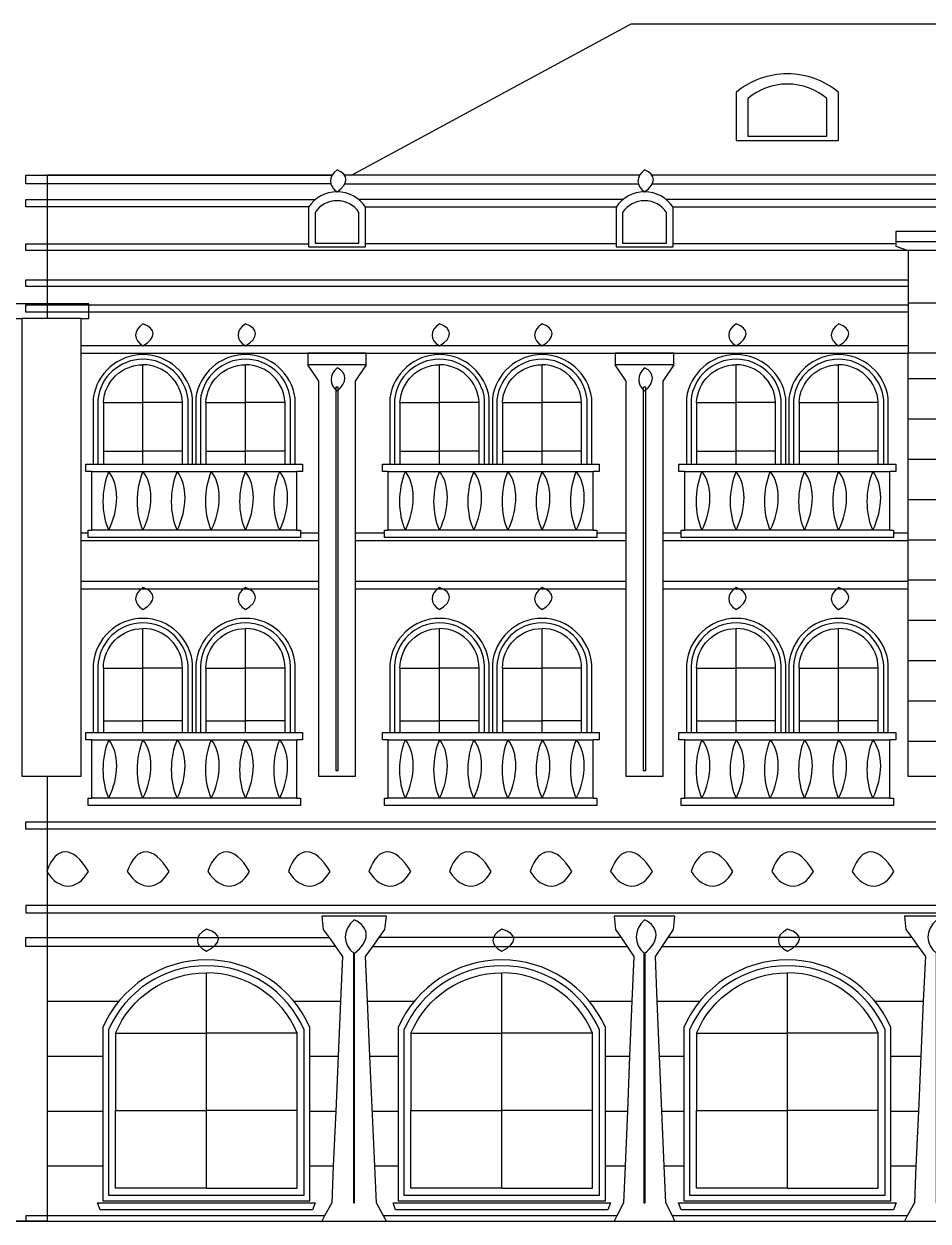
# Model space of a CAD drawing. Extents: x 57125 to 152161, y 75732 to 125580.
# Drawn here: x 100004 to 112350, y 75898 to 92241 of the extents above; entities that cross this region are included whole.
import ezdxf

# ---------------------------------------------------------------- set-up
doc = ezdxf.new("R2010")
doc.units = 0
for name, color, linetype, lineweight in [('01_SOURCE_MASSING', 7, 'Continuous', 25), ('02_NEW_GLAZING', 7, 'Continuous', 25), ('03_NEW_FRAMES', 7, 'Continuous', 25), ('04_NEW_CROWNS', 7, 'Continuous', 25), ('05_NEW_COLUMNS', 7, 'Continuous', 25), ('06_NEW_RAILINGS', 7, 'Continuous', 25), ('07_NEW_ORNAMENT', 7, 'Continuous', 25), ('08_NEW_ROOF_DETAIL', 7, 'Continuous', 25)]:
    doc.layers.add(name, color=color, linetype=linetype, lineweight=lineweight)

# ---------------------------------------------------------------- blocks, each defined once
blk = doc.blocks.new('ART_NOUVEAU_WINDOW_001')
at = {"layer": '02_NEW_GLAZING'}
for points in [[(-1240, 2117, -0.301718), (0, 2940)], [(1240, 2117, 0.301718), (0, 2940)]]:
    blk.add_lwpolyline(points, format="xyb", dxfattribs=at)
for points in [[(0, 2117), (0, 2940)], [(-1240, 2117), (-1240, 1058)], [(-1240, 2117), (0, 2117)], [(1240, 2117), (0, 2117)], [(0, 1058), (0, 2117)], [(1240, 1058), (1240, 2117)], [(0, 0), (-1240, 0), (-1240, 1058)], [(-1240, 1058), (0, 1058)], [(0, 0), (1240, 0), (1240, 1058)], [(0, 0), (0, 1058)], [(1240, 1058), (0, 1058)]]:
    blk.add_lwpolyline(points, dxfattribs=at)
at = {"layer": '03_NEW_FRAMES'}
for points in [[(-1415, -175), (1415, -175), (1415, 302), (1415, 1052), (1415, 1802), (1415, 2194, 0.296832), (0, 3115, 0.296832), (-1415, 2194), (-1415, 1802), (-1415, 1052), (-1415, 302)], [(-1336, -96), (1336, -96), (1336, 2159, 0.298878), (0, 3036, 0.298878), (-1336, 2159)]]:
    blk.add_lwpolyline(points, format="xyb", close=True, dxfattribs=at)
blk.add_lwpolyline([(-1485, -200), (1485, -200), (1450, -295), (-1450, -295)], close=True, dxfattribs=at)
at = {"layer": '07_NEW_ORNAMENT'}
blk.add_open_spline([(0, 3235), (-163, 3316), (-163, 3445), (0, 3535), (221, 3469), (221, 3346), (0, 3235)], degree=3, knots=[0, 0, 0, 0, 1, 1, 1, 2, 2, 2, 2], dxfattribs=at)
blk = doc.blocks.new('ART_NOUVEAU_WINDOW_002')
at = {"layer": '02_NEW_GLAZING'}
for points in [[(-1240, 2117, -0.301718), (0, 2940)], [(1240, 2117, 0.301718), (0, 2940)]]:
    blk.add_lwpolyline(points, format="xyb", dxfattribs=at)
for points in [[(0, 2117), (0, 2940)], [(-1240, 2117), (-1240, 1058)], [(-1240, 2117), (0, 2117)], [(1240, 2117), (0, 2117)], [(0, 1058), (0, 2117)], [(1240, 1058), (1240, 2117)], [(0, 0), (-1240, 0), (-1240, 1058)], [(-1240, 1058), (0, 1058)], [(0, 0), (1240, 0), (1240, 1058)], [(0, 0), (0, 1058)], [(1240, 1058), (0, 1058)]]:
    blk.add_lwpolyline(points, dxfattribs=at)
at = {"layer": '03_NEW_FRAMES'}
for points in [[(-1415, -175), (1415, -175), (1415, 302), (1415, 1052), (1415, 1802), (1415, 2194, 0.296832), (0, 3115, 0.296832), (-1415, 2194), (-1415, 1802), (-1415, 1052), (-1415, 302)], [(-1336, -96), (1336, -96), (1336, 2159, 0.298878), (0, 3036, 0.298878), (-1336, 2159)]]:
    blk.add_lwpolyline(points, format="xyb", close=True, dxfattribs=at)
blk.add_lwpolyline([(-1485, -200), (1485, -200), (1450, -295), (-1450, -295)], close=True, dxfattribs=at)
at = {"layer": '07_NEW_ORNAMENT'}
blk.add_open_spline([(0, 3235), (-163, 3316), (-163, 3445), (0, 3535), (221, 3469), (221, 3346), (0, 3235)], degree=3, knots=[0, 0, 0, 0, 1, 1, 1, 2, 2, 2, 2], dxfattribs=at)
blk = doc.blocks.new('ART_NOUVEAU_WINDOW_003')
at = {"layer": '02_NEW_GLAZING'}
for points in [[(-1240, 2117, -0.301718), (0, 2940)], [(1240, 2117, 0.301718), (0, 2940)]]:
    blk.add_lwpolyline(points, format="xyb", dxfattribs=at)
for points in [[(0, 2117), (0, 2940)], [(-1240, 2117), (-1240, 1058)], [(-1240, 2117), (0, 2117)], [(1240, 2117), (0, 2117)], [(0, 1058), (0, 2117)], [(1240, 1058), (1240, 2117)], [(0, 0), (-1240, 0), (-1240, 1058)], [(-1240, 1058), (0, 1058)], [(0, 0), (1240, 0), (1240, 1058)], [(0, 0), (0, 1058)], [(1240, 1058), (0, 1058)]]:
    blk.add_lwpolyline(points, dxfattribs=at)
at = {"layer": '03_NEW_FRAMES'}
for points in [[(-1415, -175), (1415, -175), (1415, 302), (1415, 1052), (1415, 1802), (1415, 2194, 0.296832), (0, 3115, 0.296832), (-1415, 2194), (-1415, 1802), (-1415, 1052), (-1415, 302)], [(-1336, -96), (1336, -96), (1336, 2159, 0.298878), (0, 3036, 0.298878), (-1336, 2159)]]:
    blk.add_lwpolyline(points, format="xyb", close=True, dxfattribs=at)
blk.add_lwpolyline([(-1485, -200), (1485, -200), (1450, -295), (-1450, -295)], close=True, dxfattribs=at)
at = {"layer": '07_NEW_ORNAMENT'}
blk.add_open_spline([(0, 3235), (-163, 3316), (-163, 3445), (0, 3535), (221, 3469), (221, 3346), (0, 3235)], degree=3, knots=[0, 0, 0, 0, 1, 1, 1, 2, 2, 2, 2], dxfattribs=at)
blk = doc.blocks.new('ART_NOUVEAU_WINDOW_011')
at = {"layer": '02_NEW_GLAZING'}
for points in [[(-540, 1440, -0.414214), (0, 1980)], [(540, 1440, 0.414214), (0, 1980)]]:
    blk.add_lwpolyline(points, format="xyb", dxfattribs=at)
for points in [[(0, 1440), (0, 1980)], [(-540, 1440), (-540, 720)], [(-540, 1440), (0, 1440)], [(540, 1440), (0, 1440)], [(0, 720), (0, 1440)], [(540, 720), (540, 1440)], [(-540, 720), (-540, 562)], [(-540, 720), (0, 720)], [(540, 720), (0, 720)], [(0, 562), (0, 720)], [(540, 562), (540, 720)]]:
    blk.add_lwpolyline(points, dxfattribs=at)
at = {"layer": '03_NEW_FRAMES'}
for points in [[(678, 562), (678, 1486, 0.393721), (0, 2118, 0.393721), (-678, 1486), (-678, 562)], [(616, 562), (616, 1459, 0.405113), (0, 2056, 0.405113), (-616, 1459), (-616, 562)]]:
    blk.add_lwpolyline(points, format="xyb", dxfattribs=at)
at = {"layer": '07_NEW_ORNAMENT'}
blk.add_open_spline([(0, 2238), (-135, 2319), (-135, 2448), (0, 2538), (183, 2472), (183, 2349), (0, 2238)], degree=3, knots=[0, 0, 0, 0, 1, 1, 1, 2, 2, 2, 2], dxfattribs=at)
blk = doc.blocks.new('ART_NOUVEAU_WINDOW_012')
at = {"layer": '02_NEW_GLAZING'}
for points in [[(-540, 1440, -0.414214), (0, 1980)], [(540, 1440, 0.414214), (0, 1980)]]:
    blk.add_lwpolyline(points, format="xyb", dxfattribs=at)
for points in [[(0, 1440), (0, 1980)], [(-540, 1440), (-540, 720)], [(-540, 1440), (0, 1440)], [(540, 1440), (0, 1440)], [(0, 720), (0, 1440)], [(540, 720), (540, 1440)], [(-540, 720), (-540, 562)], [(-540, 720), (0, 720)], [(540, 720), (0, 720)], [(0, 562), (0, 720)], [(540, 562), (540, 720)]]:
    blk.add_lwpolyline(points, dxfattribs=at)
at = {"layer": '03_NEW_FRAMES'}
for points in [[(678, 562), (678, 1486, 0.393721), (0, 2118, 0.393721), (-678, 1486), (-678, 562)], [(616, 562), (616, 1459, 0.405113), (0, 2056, 0.405113), (-616, 1459), (-616, 562)]]:
    blk.add_lwpolyline(points, format="xyb", dxfattribs=at)
at = {"layer": '07_NEW_ORNAMENT'}
blk.add_open_spline([(0, 2238), (-135, 2319), (-135, 2448), (0, 2538), (183, 2472), (183, 2349), (0, 2238)], degree=3, knots=[0, 0, 0, 0, 1, 1, 1, 2, 2, 2, 2], dxfattribs=at)
blk = doc.blocks.new('ART_NOUVEAU_WINDOW_013')
at = {"layer": '02_NEW_GLAZING'}
for points in [[(-540, 1440, -0.414214), (0, 1980)], [(540, 1440, 0.414214), (0, 1980)]]:
    blk.add_lwpolyline(points, format="xyb", dxfattribs=at)
for points in [[(0, 1440), (0, 1980)], [(-540, 1440), (-540, 720)], [(-540, 1440), (0, 1440)], [(540, 1440), (0, 1440)], [(0, 720), (0, 1440)], [(540, 720), (540, 1440)], [(-540, 720), (-540, 562)], [(-540, 720), (0, 720)], [(540, 720), (0, 720)], [(0, 562), (0, 720)], [(540, 562), (540, 720)]]:
    blk.add_lwpolyline(points, dxfattribs=at)
at = {"layer": '03_NEW_FRAMES'}
for points in [[(678, 562), (678, 1486, 0.393721), (0, 2118, 0.393721), (-678, 1486), (-678, 562)], [(616, 562), (616, 1459, 0.405113), (0, 2056, 0.405113), (-616, 1459), (-616, 562)]]:
    blk.add_lwpolyline(points, format="xyb", dxfattribs=at)
at = {"layer": '07_NEW_ORNAMENT'}
blk.add_open_spline([(0, 2238), (-135, 2319), (-135, 2448), (0, 2538), (183, 2472), (183, 2349), (0, 2238)], degree=3, knots=[0, 0, 0, 0, 1, 1, 1, 2, 2, 2, 2], dxfattribs=at)
blk = doc.blocks.new('ART_NOUVEAU_WINDOW_014')
at = {"layer": '02_NEW_GLAZING'}
for points in [[(-540, 1440, -0.414214), (0, 1980)], [(540, 1440, 0.414214), (0, 1980)]]:
    blk.add_lwpolyline(points, format="xyb", dxfattribs=at)
for points in [[(0, 1440), (0, 1980)], [(-540, 1440), (-540, 720)], [(-540, 1440), (0, 1440)], [(540, 1440), (0, 1440)], [(0, 720), (0, 1440)], [(540, 720), (540, 1440)], [(-540, 720), (-540, 562)], [(-540, 720), (0, 720)], [(540, 720), (0, 720)], [(0, 562), (0, 720)], [(540, 562), (540, 720)]]:
    blk.add_lwpolyline(points, dxfattribs=at)
at = {"layer": '03_NEW_FRAMES'}
for points in [[(678, 562), (678, 1486, 0.393721), (0, 2118, 0.393721), (-678, 1486), (-678, 562)], [(616, 562), (616, 1459, 0.405113), (0, 2056, 0.405113), (-616, 1459), (-616, 562)]]:
    blk.add_lwpolyline(points, format="xyb", dxfattribs=at)
at = {"layer": '07_NEW_ORNAMENT'}
blk.add_open_spline([(0, 2238), (-135, 2319), (-135, 2448), (0, 2538), (183, 2472), (183, 2349), (0, 2238)], degree=3, knots=[0, 0, 0, 0, 1, 1, 1, 2, 2, 2, 2], dxfattribs=at)
blk = doc.blocks.new('ART_NOUVEAU_WINDOW_015')
at = {"layer": '02_NEW_GLAZING'}
for points in [[(-540, 1440, -0.414214), (0, 1980)], [(540, 1440, 0.414214), (0, 1980)]]:
    blk.add_lwpolyline(points, format="xyb", dxfattribs=at)
for points in [[(0, 1440), (0, 1980)], [(-540, 1440), (-540, 720)], [(-540, 1440), (0, 1440)], [(540, 1440), (0, 1440)], [(0, 720), (0, 1440)], [(540, 720), (540, 1440)], [(-540, 720), (-540, 562)], [(-540, 720), (0, 720)], [(540, 720), (0, 720)], [(0, 562), (0, 720)], [(540, 562), (540, 720)]]:
    blk.add_lwpolyline(points, dxfattribs=at)
at = {"layer": '03_NEW_FRAMES'}
for points in [[(678, 562), (678, 1486, 0.393721), (0, 2118, 0.393721), (-678, 1486), (-678, 562)], [(616, 562), (616, 1459, 0.405113), (0, 2056, 0.405113), (-616, 1459), (-616, 562)]]:
    blk.add_lwpolyline(points, format="xyb", dxfattribs=at)
at = {"layer": '07_NEW_ORNAMENT'}
blk.add_open_spline([(0, 2238), (-135, 2319), (-135, 2448), (0, 2538), (183, 2472), (183, 2349), (0, 2238)], degree=3, knots=[0, 0, 0, 0, 1, 1, 1, 2, 2, 2, 2], dxfattribs=at)
blk = doc.blocks.new('ART_NOUVEAU_WINDOW_016')
at = {"layer": '02_NEW_GLAZING'}
for points in [[(-540, 1440, -0.414214), (0, 1980)], [(540, 1440, 0.414214), (0, 1980)]]:
    blk.add_lwpolyline(points, format="xyb", dxfattribs=at)
for points in [[(0, 1440), (0, 1980)], [(-540, 1440), (-540, 720)], [(-540, 1440), (0, 1440)], [(540, 1440), (0, 1440)], [(0, 720), (0, 1440)], [(540, 720), (540, 1440)], [(-540, 720), (-540, 562)], [(-540, 720), (0, 720)], [(540, 720), (0, 720)], [(0, 562), (0, 720)], [(540, 562), (540, 720)]]:
    blk.add_lwpolyline(points, dxfattribs=at)
at = {"layer": '03_NEW_FRAMES'}
for points in [[(678, 562), (678, 1486, 0.393721), (0, 2118, 0.393721), (-678, 1486), (-678, 562)], [(616, 562), (616, 1459, 0.405113), (0, 2056, 0.405113), (-616, 1459), (-616, 562)]]:
    blk.add_lwpolyline(points, format="xyb", dxfattribs=at)
at = {"layer": '07_NEW_ORNAMENT'}
blk.add_open_spline([(0, 2238), (-135, 2319), (-135, 2448), (0, 2538), (183, 2472), (183, 2349), (0, 2238)], degree=3, knots=[0, 0, 0, 0, 1, 1, 1, 2, 2, 2, 2], dxfattribs=at)
blk = doc.blocks.new('ART_NOUVEAU_WINDOW_028')
at = {"layer": '02_NEW_GLAZING'}
for points in [[(-540, 1325, -0.400515), (0, 1840)], [(540, 1325, 0.400515), (0, 1840)]]:
    blk.add_lwpolyline(points, format="xyb", dxfattribs=at)
for points in [[(0, 1325), (0, 1840)], [(-540, 1325), (-540, 662)], [(-540, 1325), (0, 1325)], [(540, 1325), (0, 1325)], [(0, 662), (0, 1325)], [(540, 662), (540, 1325)], [(-540, 662), (-540, 482)], [(-540, 662), (0, 662)], [(540, 662), (0, 662)], [(0, 482), (0, 662)], [(540, 482), (540, 662)]]:
    blk.add_lwpolyline(points, dxfattribs=at)
at = {"layer": '03_NEW_FRAMES'}
for points in [[(678, 482), (678, 1385, 0.375428), (0, 1978, 0.375428), (-678, 1385), (-678, 482)], [(616, 482), (616, 1358, 0.385518), (0, 1916, 0.385518), (-616, 1358), (-616, 482)]]:
    blk.add_lwpolyline(points, format="xyb", dxfattribs=at)
at = {"layer": '07_NEW_ORNAMENT'}
blk.add_open_spline([(0, 2098), (-135, 2179), (-135, 2308), (0, 2398), (183, 2332), (183, 2209), (0, 2098)], degree=3, knots=[0, 0, 0, 0, 1, 1, 1, 2, 2, 2, 2], dxfattribs=at)
blk = doc.blocks.new('ART_NOUVEAU_WINDOW_029')
at = {"layer": '02_NEW_GLAZING'}
for points in [[(-540, 1325, -0.400515), (0, 1840)], [(540, 1325, 0.400515), (0, 1840)]]:
    blk.add_lwpolyline(points, format="xyb", dxfattribs=at)
for points in [[(0, 1325), (0, 1840)], [(-540, 1325), (-540, 662)], [(-540, 1325), (0, 1325)], [(540, 1325), (0, 1325)], [(0, 662), (0, 1325)], [(540, 662), (540, 1325)], [(-540, 662), (-540, 482)], [(-540, 662), (0, 662)], [(540, 662), (0, 662)], [(0, 482), (0, 662)], [(540, 482), (540, 662)]]:
    blk.add_lwpolyline(points, dxfattribs=at)
at = {"layer": '03_NEW_FRAMES'}
for points in [[(678, 482), (678, 1385, 0.375428), (0, 1978, 0.375428), (-678, 1385), (-678, 482)], [(616, 482), (616, 1358, 0.385518), (0, 1916, 0.385518), (-616, 1358), (-616, 482)]]:
    blk.add_lwpolyline(points, format="xyb", dxfattribs=at)
at = {"layer": '07_NEW_ORNAMENT'}
blk.add_open_spline([(0, 2098), (-135, 2179), (-135, 2308), (0, 2398), (183, 2332), (183, 2209), (0, 2098)], degree=3, knots=[0, 0, 0, 0, 1, 1, 1, 2, 2, 2, 2], dxfattribs=at)
blk = doc.blocks.new('ART_NOUVEAU_WINDOW_030')
at = {"layer": '02_NEW_GLAZING'}
for points in [[(-540, 1325, -0.400515), (0, 1840)], [(540, 1325, 0.400515), (0, 1840)]]:
    blk.add_lwpolyline(points, format="xyb", dxfattribs=at)
for points in [[(0, 1325), (0, 1840)], [(-540, 1325), (-540, 662)], [(-540, 1325), (0, 1325)], [(540, 1325), (0, 1325)], [(0, 662), (0, 1325)], [(540, 662), (540, 1325)], [(-540, 662), (-540, 482)], [(-540, 662), (0, 662)], [(540, 662), (0, 662)], [(0, 482), (0, 662)], [(540, 482), (540, 662)]]:
    blk.add_lwpolyline(points, dxfattribs=at)
at = {"layer": '03_NEW_FRAMES'}
for points in [[(678, 482), (678, 1385, 0.375428), (0, 1978, 0.375428), (-678, 1385), (-678, 482)], [(616, 482), (616, 1358, 0.385518), (0, 1916, 0.385518), (-616, 1358), (-616, 482)]]:
    blk.add_lwpolyline(points, format="xyb", dxfattribs=at)
at = {"layer": '07_NEW_ORNAMENT'}
blk.add_open_spline([(0, 2098), (-135, 2179), (-135, 2308), (0, 2398), (183, 2332), (183, 2209), (0, 2098)], degree=3, knots=[0, 0, 0, 0, 1, 1, 1, 2, 2, 2, 2], dxfattribs=at)
blk = doc.blocks.new('ART_NOUVEAU_WINDOW_031')
at = {"layer": '02_NEW_GLAZING'}
for points in [[(-540, 1325, -0.400515), (0, 1840)], [(540, 1325, 0.400515), (0, 1840)]]:
    blk.add_lwpolyline(points, format="xyb", dxfattribs=at)
for points in [[(0, 1325), (0, 1840)], [(-540, 1325), (-540, 662)], [(-540, 1325), (0, 1325)], [(540, 1325), (0, 1325)], [(0, 662), (0, 1325)], [(540, 662), (540, 1325)], [(-540, 662), (-540, 482)], [(-540, 662), (0, 662)], [(540, 662), (0, 662)], [(0, 482), (0, 662)], [(540, 482), (540, 662)]]:
    blk.add_lwpolyline(points, dxfattribs=at)
at = {"layer": '03_NEW_FRAMES'}
for points in [[(678, 482), (678, 1385, 0.375428), (0, 1978, 0.375428), (-678, 1385), (-678, 482)], [(616, 482), (616, 1358, 0.385518), (0, 1916, 0.385518), (-616, 1358), (-616, 482)]]:
    blk.add_lwpolyline(points, format="xyb", dxfattribs=at)
at = {"layer": '07_NEW_ORNAMENT'}
blk.add_open_spline([(0, 2098), (-135, 2179), (-135, 2308), (0, 2398), (183, 2332), (183, 2209), (0, 2098)], degree=3, knots=[0, 0, 0, 0, 1, 1, 1, 2, 2, 2, 2], dxfattribs=at)
blk = doc.blocks.new('ART_NOUVEAU_WINDOW_032')
at = {"layer": '02_NEW_GLAZING'}
for points in [[(-540, 1325, -0.400515), (0, 1840)], [(540, 1325, 0.400515), (0, 1840)]]:
    blk.add_lwpolyline(points, format="xyb", dxfattribs=at)
for points in [[(0, 1325), (0, 1840)], [(-540, 1325), (-540, 662)], [(-540, 1325), (0, 1325)], [(540, 1325), (0, 1325)], [(0, 662), (0, 1325)], [(540, 662), (540, 1325)], [(-540, 662), (-540, 482)], [(-540, 662), (0, 662)], [(540, 662), (0, 662)], [(0, 482), (0, 662)], [(540, 482), (540, 662)]]:
    blk.add_lwpolyline(points, dxfattribs=at)
at = {"layer": '03_NEW_FRAMES'}
for points in [[(678, 482), (678, 1385, 0.375428), (0, 1978, 0.375428), (-678, 1385), (-678, 482)], [(616, 482), (616, 1358, 0.385518), (0, 1916, 0.385518), (-616, 1358), (-616, 482)]]:
    blk.add_lwpolyline(points, format="xyb", dxfattribs=at)
at = {"layer": '07_NEW_ORNAMENT'}
blk.add_open_spline([(0, 2098), (-135, 2179), (-135, 2308), (0, 2398), (183, 2332), (183, 2209), (0, 2098)], degree=3, knots=[0, 0, 0, 0, 1, 1, 1, 2, 2, 2, 2], dxfattribs=at)
blk = doc.blocks.new('ART_NOUVEAU_WINDOW_033')
at = {"layer": '02_NEW_GLAZING'}
for points in [[(-540, 1325, -0.400515), (0, 1840)], [(540, 1325, 0.400515), (0, 1840)]]:
    blk.add_lwpolyline(points, format="xyb", dxfattribs=at)
for points in [[(0, 1325), (0, 1840)], [(-540, 1325), (-540, 662)], [(-540, 1325), (0, 1325)], [(540, 1325), (0, 1325)], [(0, 662), (0, 1325)], [(540, 662), (540, 1325)], [(-540, 662), (-540, 482)], [(-540, 662), (0, 662)], [(540, 662), (0, 662)], [(0, 482), (0, 662)], [(540, 482), (540, 662)]]:
    blk.add_lwpolyline(points, dxfattribs=at)
at = {"layer": '03_NEW_FRAMES'}
for points in [[(678, 482), (678, 1385, 0.375428), (0, 1978, 0.375428), (-678, 1385), (-678, 482)], [(616, 482), (616, 1358, 0.385518), (0, 1916, 0.385518), (-616, 1358), (-616, 482)]]:
    blk.add_lwpolyline(points, format="xyb", dxfattribs=at)
at = {"layer": '07_NEW_ORNAMENT'}
blk.add_open_spline([(0, 2098), (-135, 2179), (-135, 2308), (0, 2398), (183, 2332), (183, 2209), (0, 2098)], degree=3, knots=[0, 0, 0, 0, 1, 1, 1, 2, 2, 2, 2], dxfattribs=at)
blk = doc.blocks.new('ART_NOUVEAU_COLUMN_001')
at = {"layer": '05_NEW_COLUMNS'}
for points in [[(-442, 0), (442, 0), (404, 70), (306, 250), (217, 2252), (184, 3002), (156, 3612), (255, 3750), (341, 3870), (422, 3982), (442, 4162), (-442, 4162), (-422, 3982), (-341, 3870), (-255, 3750), (-156, 3612), (-184, 3002), (-217, 2252), (-250, 1502), (-284, 752), (-306, 250), (-404, 70)], [(-8, 250), (8, 250), (8, 3652), (-8, 3652)]]:
    blk.add_lwpolyline(points, close=True, dxfattribs=at)
blk.add_open_spline([(0, 3652), (-163, 3776), (-163, 3974), (0, 4112), (221, 4011), (221, 3822), (0, 3652)], degree=3, knots=[0, 0, 0, 0, 1, 1, 1, 2, 2, 2, 2], dxfattribs=at)
blk = doc.blocks.new('ART_NOUVEAU_COLUMN_002')
at = {"layer": '05_NEW_COLUMNS'}
for points in [[(-415, 0), (415, 0), (380, 70), (288, 250), (267, 752), (235, 1502), (204, 2252), (172, 3002), (147, 3612), (240, 3750), (321, 3870), (396, 3982), (415, 4162), (-415, 4162), (-396, 3982), (-321, 3870), (-240, 3750), (-147, 3612), (-172, 3002), (-204, 2252), (-235, 1502), (-267, 752), (-288, 250), (-380, 70)], [(-8, 250), (8, 250), (8, 3652), (-8, 3652)]]:
    blk.add_lwpolyline(points, close=True, dxfattribs=at)
blk.add_open_spline([(0, 3652), (-153, 3776), (-153, 3974), (0, 4112), (208, 4011), (208, 3822), (0, 3652)], degree=3, knots=[0, 0, 0, 0, 1, 1, 1, 2, 2, 2, 2], dxfattribs=at)
blk = doc.blocks.new('ART_NOUVEAU_COLUMN_003')
at = {"layer": '05_NEW_COLUMNS'}
for points in [[(-442, 0), (442, 0), (404, 70), (306, 250), (217, 2252), (184, 3002), (156, 3612), (255, 3750), (341, 3870), (422, 3982), (442, 4162), (-442, 4162), (-422, 3982), (-341, 3870), (-255, 3750), (-156, 3612), (-184, 3002), (-217, 2252), (-250, 1502), (-284, 752), (-306, 250), (-404, 70)], [(-8, 250), (8, 250), (8, 3652), (-8, 3652)]]:
    blk.add_lwpolyline(points, close=True, dxfattribs=at)
blk.add_open_spline([(0, 3652), (-163, 3776), (-163, 3974), (0, 4112), (221, 4011), (221, 3822), (0, 3652)], degree=3, knots=[0, 0, 0, 0, 1, 1, 1, 2, 2, 2, 2], dxfattribs=at)
blk = doc.blocks.new('ART_NOUVEAU_RAILING_81.95_0')
at = {"layer": '06_NEW_RAILINGS'}
for points in [[(-1400, 780), (-1480, 780), (-1480, 880), (-1378, 880), (-1316, 880), (-1240, 880), (-700, 880), (-160, 880), (-84, 880), (-22, 880), (22, 880), (84, 880), (160, 880), (700, 880), (1240, 880), (1316, 880), (1378, 880), (1480, 880), (1480, 780), (1400, 780)], [(-1400, -20), (-1400, 780)], [(-1400, 780), (1400, 780)], [(1400, -20), (1400, 780)], [(1400, -20), (1450, -20), (1450, -120), (-1450, -120), (-1450, -20), (-1400, -20)], [(1400, -20), (-1400, -20)]]:
    blk.add_lwpolyline(points, dxfattribs=at)
for points in [[(-1167, -20), (-1273, 196), (-1273, 540), (-1167, 780), (-1022, 604), (-1022, 276), (-1167, -20)], [(-700, -20), (-807, 196), (-807, 540), (-700, 780), (-556, 604), (-556, 276), (-700, -20)], [(-233, -20), (-340, 196), (-340, 540), (-233, 780), (-89, 604), (-89, 276), (-233, -20)], [(233, -20), (127, 196), (127, 540), (233, 780), (378, 604), (378, 276), (233, -20)], [(700, -20), (593, 196), (593, 540), (700, 780), (844, 604), (844, 276), (700, -20)], [(1167, -20), (1060, 196), (1060, 540), (1167, 780), (1311, 604), (1311, 276), (1167, -20)]]:
    blk.add_open_spline(points, degree=3, knots=[0, 0, 0, 0, 1, 1, 1, 2, 2, 2, 2], dxfattribs=at)
blk = doc.blocks.new('ART_NOUVEAU_RAILING_81.95_1')
at = {"layer": '06_NEW_RAILINGS'}
for points in [[(-1400, 780), (-1480, 780), (-1480, 880), (-1378, 880), (-1316, 880), (-1240, 880), (-700, 880), (-160, 880), (-84, 880), (-22, 880), (22, 880), (84, 880), (160, 880), (700, 880), (1240, 880), (1316, 880), (1378, 880), (1480, 880), (1480, 780), (1400, 780)], [(-1400, -20), (-1400, 780)], [(-1400, 780), (1400, 780)], [(1400, -20), (1400, 780)], [(1400, -20), (1450, -20), (1450, -120), (-1450, -120), (-1450, -20), (-1400, -20)], [(1400, -20), (-1400, -20)]]:
    blk.add_lwpolyline(points, dxfattribs=at)
for points in [[(-1167, -20), (-1273, 196), (-1273, 540), (-1167, 780), (-1022, 604), (-1022, 276), (-1167, -20)], [(-700, -20), (-807, 196), (-807, 540), (-700, 780), (-556, 604), (-556, 276), (-700, -20)], [(-233, -20), (-340, 196), (-340, 540), (-233, 780), (-89, 604), (-89, 276), (-233, -20)], [(233, -20), (127, 196), (127, 540), (233, 780), (378, 604), (378, 276), (233, -20)], [(700, -20), (593, 196), (593, 540), (700, 780), (844, 604), (844, 276), (700, -20)], [(1167, -20), (1060, 196), (1060, 540), (1167, 780), (1311, 604), (1311, 276), (1167, -20)]]:
    blk.add_open_spline(points, degree=3, knots=[0, 0, 0, 0, 1, 1, 1, 2, 2, 2, 2], dxfattribs=at)
blk = doc.blocks.new('ART_NOUVEAU_RAILING_81.95_2')
at = {"layer": '06_NEW_RAILINGS'}
for points in [[(-1400, 780), (-1480, 780), (-1480, 880), (-1378, 880), (-1316, 880), (-1240, 880), (-700, 880), (-160, 880), (-84, 880), (-22, 880), (22, 880), (84, 880), (160, 880), (700, 880), (1240, 880), (1316, 880), (1378, 880), (1480, 880), (1480, 780), (1400, 780)], [(-1400, -20), (-1400, 780)], [(-1400, 780), (1400, 780)], [(1400, -20), (1400, 780)], [(1400, -20), (1450, -20), (1450, -120), (-1450, -120), (-1450, -20), (-1400, -20)], [(1400, -20), (-1400, -20)]]:
    blk.add_lwpolyline(points, dxfattribs=at)
for points in [[(-1167, -20), (-1273, 196), (-1273, 540), (-1167, 780), (-1022, 604), (-1022, 276), (-1167, -20)], [(-700, -20), (-807, 196), (-807, 540), (-700, 780), (-556, 604), (-556, 276), (-700, -20)], [(-233, -20), (-340, 196), (-340, 540), (-233, 780), (-89, 604), (-89, 276), (-233, -20)], [(233, -20), (127, 196), (127, 540), (233, 780), (378, 604), (378, 276), (233, -20)], [(700, -20), (593, 196), (593, 540), (700, 780), (844, 604), (844, 276), (700, -20)], [(1167, -20), (1060, 196), (1060, 540), (1167, 780), (1311, 604), (1311, 276), (1167, -20)]]:
    blk.add_open_spline(points, degree=3, knots=[0, 0, 0, 0, 1, 1, 1, 2, 2, 2, 2], dxfattribs=at)
blk = doc.blocks.new('ART_NOUVEAU_RAILING_85.65_0')
at = {"layer": '06_NEW_RAILINGS'}
for points in [[(-1400, 780), (-1480, 780), (-1480, 880), (-1378, 880), (-1316, 880), (-1240, 880), (-700, 880), (-160, 880), (-84, 880), (-22, 880), (22, 880), (84, 880), (160, 880), (700, 880), (1240, 880), (1316, 880), (1378, 880), (1480, 880), (1480, 780), (1400, 780)], [(-1400, -20), (-1400, 780)], [(-1400, 780), (1400, 780)], [(1400, -20), (1400, 780)], [(1400, -20), (1450, -20), (1450, -62), (1450, -120), (-1450, -120), (-1450, -62), (-1450, -20), (-1400, -20)], [(1400, -20), (-1400, -20)]]:
    blk.add_lwpolyline(points, dxfattribs=at)
for points in [[(-1167, -20), (-1273, 196), (-1273, 540), (-1167, 780), (-1022, 604), (-1022, 276), (-1167, -20)], [(-700, -20), (-807, 196), (-807, 540), (-700, 780), (-556, 604), (-556, 276), (-700, -20)], [(-233, -20), (-340, 196), (-340, 540), (-233, 780), (-89, 604), (-89, 276), (-233, -20)], [(233, -20), (127, 196), (127, 540), (233, 780), (378, 604), (378, 276), (233, -20)], [(700, -20), (593, 196), (593, 540), (700, 780), (844, 604), (844, 276), (700, -20)], [(1167, -20), (1060, 196), (1060, 540), (1167, 780), (1311, 604), (1311, 276), (1167, -20)]]:
    blk.add_open_spline(points, degree=3, knots=[0, 0, 0, 0, 1, 1, 1, 2, 2, 2, 2], dxfattribs=at)
blk = doc.blocks.new('ART_NOUVEAU_RAILING_85.65_1')
at = {"layer": '06_NEW_RAILINGS'}
for points in [[(-1400, 780), (-1480, 780), (-1480, 880), (-1378, 880), (-1316, 880), (-1240, 880), (-700, 880), (-160, 880), (-84, 880), (-22, 880), (22, 880), (84, 880), (160, 880), (700, 880), (1240, 880), (1316, 880), (1378, 880), (1480, 880), (1480, 780), (1400, 780)], [(-1400, -20), (-1400, 780)], [(-1400, 780), (1400, 780)], [(1400, -20), (1400, 780)], [(1400, -20), (1450, -20), (1450, -62), (1450, -120), (-1450, -120), (-1450, -62), (-1450, -20), (-1400, -20)], [(1400, -20), (-1400, -20)]]:
    blk.add_lwpolyline(points, dxfattribs=at)
for points in [[(-1167, -20), (-1273, 196), (-1273, 540), (-1167, 780), (-1022, 604), (-1022, 276), (-1167, -20)], [(-700, -20), (-807, 196), (-807, 540), (-700, 780), (-556, 604), (-556, 276), (-700, -20)], [(-233, -20), (-340, 196), (-340, 540), (-233, 780), (-89, 604), (-89, 276), (-233, -20)], [(233, -20), (127, 196), (127, 540), (233, 780), (378, 604), (378, 276), (233, -20)], [(700, -20), (593, 196), (593, 540), (700, 780), (844, 604), (844, 276), (700, -20)], [(1167, -20), (1060, 196), (1060, 540), (1167, 780), (1311, 604), (1311, 276), (1167, -20)]]:
    blk.add_open_spline(points, degree=3, knots=[0, 0, 0, 0, 1, 1, 1, 2, 2, 2, 2], dxfattribs=at)
blk = doc.blocks.new('ART_NOUVEAU_RAILING_85.65_2')
at = {"layer": '06_NEW_RAILINGS'}
for points in [[(-1400, 780), (-1480, 780), (-1480, 880), (-1378, 880), (-1316, 880), (-1240, 880), (-700, 880), (-160, 880), (-84, 880), (-22, 880), (22, 880), (84, 880), (160, 880), (700, 880), (1240, 880), (1316, 880), (1378, 880), (1480, 880), (1480, 780), (1400, 780)], [(-1400, -20), (-1400, 780)], [(-1400, 780), (1400, 780)], [(1400, -20), (1400, 780)], [(1400, -20), (1450, -20), (1450, -62), (1450, -120), (-1450, -120), (-1450, -62), (-1450, -20), (-1400, -20)], [(1400, -20), (-1400, -20)]]:
    blk.add_lwpolyline(points, dxfattribs=at)
for points in [[(-1167, -20), (-1273, 196), (-1273, 540), (-1167, 780), (-1022, 604), (-1022, 276), (-1167, -20)], [(-700, -20), (-807, 196), (-807, 540), (-700, 780), (-556, 604), (-556, 276), (-700, -20)], [(-233, -20), (-340, 196), (-340, 540), (-233, 780), (-89, 604), (-89, 276), (-233, -20)], [(233, -20), (127, 196), (127, 540), (233, 780), (378, 604), (378, 276), (233, -20)], [(700, -20), (593, 196), (593, 540), (700, 780), (844, 604), (844, 276), (700, -20)], [(1167, -20), (1060, 196), (1060, 540), (1167, 780), (1311, 604), (1311, 276), (1167, -20)]]:
    blk.add_open_spline(points, degree=3, knots=[0, 0, 0, 0, 1, 1, 1, 2, 2, 2, 2], dxfattribs=at)
blk = doc.blocks.new('ART_NOUVEAU_MAIN_ROOF_ENVELOPE')
at = {"layer": '08_NEW_ROOF_DETAIL'}
for points in [[(-9817.848133, -0.001431), (-13751.334565, -0.001431), (-13751.331918, 0), (-9935.760885, 2062.721709), (-2915.621319, 2062.721709)], [(13635.387359, 61.23741), (9933.091754, 2062.721709), (3043.748752, 2062.721709)], [(9682.151867, -0.001431), (-9649.775715, -0.001431)], [(13582.151867, -0.001431), (9850.224285, -0.001431)]]:
    blk.add_lwpolyline(points, dxfattribs=at)
blk = doc.blocks.new('ART_NOUVEAU_ROOF_DORMER_1')
at = {"layer": '08_NEW_ROOF_DETAIL'}
for points in [[(-700, 0), (700, 0), (700, 656.90095, 0.1767706134), (0, 912.362431, 0.1767706134), (-700, 656.90095)], [(-540, 60), (540, 60), (540, 572.90095, 0.1787833312), (0, 772.362431, 0.1787833312), (-540, 572.90095)]]:
    blk.add_lwpolyline(points, format="xyb", close=True, dxfattribs=at)
blk = doc.blocks.new('ART_NOUVEAU_ROOF_VENT_1')
at = {"layer": '07_NEW_ORNAMENT'}
blk.add_open_spline([(0, 701.76), (-120, 782.76), (-120, 911.76), (0, 1001.76), (162.5, 935.76), (162.5, 812.76), (0, 701.76)], degree=3, knots=[0, 0, 0, 0, 1, 1, 1, 2, 2, 2, 2], dxfattribs=at)
at = {"layer": '08_NEW_ROOF_DETAIL'}
for points in [[(-390, -50), (390, -50), (390, -10), (390, 490, 0.25211758), (0, 700, 0.25211758), (-390, 490), (-390, -10)], [(-300, 0), (300, 0), (300, 417.6, 0.2533004), (0, 580, 0.2533004), (-300, 417.6)]]:
    blk.add_lwpolyline(points, format="xyb", close=True, dxfattribs=at)
blk = doc.blocks.new('ART_NOUVEAU_ROOF_VENT_2')
at = {"layer": '07_NEW_ORNAMENT'}
blk.add_open_spline([(0, 701.76), (-120, 782.76), (-120, 911.76), (0, 1001.76), (162.5, 935.76), (162.5, 812.76), (0, 701.76)], degree=3, knots=[0, 0, 0, 0, 1, 1, 1, 2, 2, 2, 2], dxfattribs=at)
at = {"layer": '08_NEW_ROOF_DETAIL'}
for points in [[(-390, -50), (390, -50), (390, -10), (390, 490, 0.25211758), (0, 700, 0.25211758), (-390, 490), (-390, -10)], [(-300, 0), (300, 0), (300, 417.6, 0.2533004), (0, 580, 0.2533004), (-300, 417.6)]]:
    blk.add_lwpolyline(points, format="xyb", close=True, dxfattribs=at)
blk = doc.blocks.new('ART_NOUVEAU_ORGANIC_FRIEZE')
at = {"layer": '07_NEW_ORNAMENT'}
for points in [[(100885, 120), (100731.1, -144), (100486, -144), (100315, 120), (100440.4, 477.5), (100674.1, 477.5), (100885, 120)], [(101985, 120), (101831.1, -144), (101586, -144), (101415, 120), (101540.4, 477.5), (101774.1, 477.5), (101985, 120)], [(103085, 120), (102931.1, -144), (102686, -144), (102515, 120), (102640.4, 477.5), (102874.1, 477.5), (103085, 120)], [(104185, 120), (104031.1, -144), (103786, -144), (103615, 120), (103740.4, 477.5), (103974.1, 477.5), (104185, 120)], [(105285, 120), (105131.1, -144), (104886, -144), (104715, 120), (104840.4, 477.5), (105074.1, 477.5), (105285, 120)], [(106385, 120), (106231.1, -144), (105986, -144), (105815, 120), (105940.4, 477.5), (106174.1, 477.5), (106385, 120)], [(107485, 120), (107331.1, -144), (107086, -144), (106915, 120), (107040.4, 477.5), (107274.1, 477.5), (107485, 120)], [(108585, 120), (108431.1, -144), (108186, -144), (108015, 120), (108140.4, 477.5), (108374.1, 477.5), (108585, 120)], [(109685, 120), (109531.1, -144), (109286, -144), (109115, 120), (109240.4, 477.5), (109474.1, 477.5), (109685, 120)], [(110785, 120), (110631.1, -144), (110386, -144), (110215, 120), (110340.4, 477.5), (110574.1, 477.5), (110785, 120)], [(111885, 120), (111731.1, -144), (111486, -144), (111315, 120), (111440.4, 477.5), (111674.1, 477.5), (111885, 120)]]:
    blk.add_open_spline(points, degree=3, knots=[0, 0, 0, 0, 1, 1, 1, 2, 2, 2, 2], dxfattribs=at)
blk = doc.blocks.new('ART_NOUVEAU_PROJECTING_WINDOW_PIER_1')
at = {"layer": '01_SOURCE_MASSING'}
for points in [[(1797, 6462), (1797, 6690), (1797, 6780), (1797, 7180), (-1797, 7180), (-1797, 6780), (-1797, 6690), (-1797, 6462)], [(1797, 6462), (-1797, 6462)], [(-1797, 6462), (-1797, 6440), (-1797, 6340), (-1797, 5880), (-1797, 5780), (-1797, 5780)], [(1797, 5780), (1797, 5780), (1797, 5880), (1797, 6340), (1797, 6440), (1797, 6462)], [(1797, 0), (915, 0), (-1025, 0), (-1797, 0), (-1797, 482), (-1797, 1032), (-1797, 1582), (-1797, 2132), (-1797, 2560), (-1797, 2660), (-1797, 2682), (-1797, 3220), (-1797, 3232), (-1797, 3320), (-1797, 3782), (-1797, 4332), (-1797, 4882), (-1797, 5432), (-1797, 5780)], [(1797, 5780), (-1797, 5780)], [(1797, 3538), (1797, 3543), (1797, 3703), (1797, 3704), (1797, 3782), (1797, 4332), (1797, 4704), (1797, 4882), (1797, 5432), (1797, 5780)]]:
    blk.add_lwpolyline(points, dxfattribs=at)
blk = doc.blocks.new('ART_NOUVEAU_PIER_MASONRY_JOINTS_1')
at = {"layer": '01_SOURCE_MASSING'}
for points in [[(-1797, 5432), (-858, 5432)], [(749, 5432), (1797, 5432)], [(-1797, 4882), (-1025, 4882)], [(915, 4882), (1797, 4882)], [(-1797, 4332), (-1025, 4332)], [(915, 4332), (1797, 4332)], [(-1797, 3782), (-1025, 3782)], [(915, 3782), (1797, 3782)], [(-1797, 3232), (-890, 3232), (-800, 3232), (690, 3232), (780, 3232), (1797, 3232)], [(-1797, 2682), (-890, 2682), (-800, 2682), (690, 2682), (780, 2682), (1797, 2682)], [(-1797, 2132), (-417, 2132)], [(308, 2132), (1797, 2132)], [(-1797, 1582), (-1023, 1582)], [(913, 1582), (1797, 1582)], [(-1797, 1032), (-1025, 1032)], [(915, 1032), (1797, 1032)], [(-1797, 482), (-1025, 482)], [(915, 482), (1797, 482)]]:
    blk.add_lwpolyline(points, dxfattribs=at)
blk = doc.blocks.new('ART_NOUVEAU_PIER_SPANDREL_PANEL_1')
at = {"layer": '03_NEW_FRAMES'}
for points in [[(-835, -500), (835, -500), (835, -200), (835, 350), (835, 500), (-835, 500), (-835, 350), (-835, -200)], [(-745, -410), (745, -410), (745, -200), (745, 350), (745, 410), (-745, 410), (-745, 350), (-745, -200)]]:
    blk.add_lwpolyline(points, close=True, dxfattribs=at)
at = {"layer": '04_NEW_CROWNS'}
for points in [[(2002, 4418), (2002, 4558), (-1912, 4558), (-1912, 4418)], [(2002, 4418), (-1912, 4418)], [(-1912, 4418), (-1912, 4388), (-1912, 4358), (-1742, 4298), (-1742, 4298)], [(1852, 4298), (1852, 4298), (2002, 4358), (2002, 4388), (2002, 4418)]]:
    blk.add_lwpolyline(points, dxfattribs=at)
at = {"layer": '07_NEW_ORNAMENT'}
blk.add_open_spline([(275, 0), (126, -144), (-110, -144), (-275, 0), (-154, 195), (72, 195), (275, 0)], degree=3, knots=[0, 0, 0, 0, 1, 1, 1, 2, 2, 2, 2], dxfattribs=at)
blk = doc.blocks.new('ART_NOUVEAU_STRUCTURAL_COLUMN_UPPER_1')
at = {"layer": '05_NEW_COLUMNS'}
for points in [[(400, 5620), (400, 5780), (-400, 5780), (-400, 5620)], [(400, 5620), (250, 5394), (250, 3320), (250, 3220), (250, 2660), (250, 2560), (250, 0), (-250, 0), (-250, 2560), (-250, 2660), (-250, 3220), (-250, 3320), (-250, 5394), (-400, 5620)], [(400, 5620), (-400, 5620)]]:
    blk.add_lwpolyline(points, dxfattribs=at)
blk.add_lwpolyline([(-18, 80), (18, 80), (18, 5314), (-18, 5314)], close=True, dxfattribs=at)
blk.add_open_spline([(0, 5260), (-106, 5346), (-106, 5484), (0, 5580), (143, 5510), (143, 5378), (0, 5260)], degree=3, knots=[0, 0, 0, 0, 1, 1, 1, 2, 2, 2, 2], dxfattribs=at)
blk = doc.blocks.new('ART_NOUVEAU_STRUCTURAL_COLUMN_UPPER_2')
at = {"layer": '05_NEW_COLUMNS'}
for points in [[(400, 5620), (400, 5780), (-400, 5780), (-400, 5620)], [(400, 5620), (250, 5394), (250, 3320), (250, 3220), (250, 2660), (250, 2560), (250, 0), (-250, 0), (-250, 2560), (-250, 2660), (-250, 3220), (-250, 3320), (-250, 5394), (-400, 5620)], [(400, 5620), (-400, 5620)]]:
    blk.add_lwpolyline(points, dxfattribs=at)
blk.add_lwpolyline([(-18, 80), (18, 80), (18, 5314), (-18, 5314)], close=True, dxfattribs=at)
blk.add_open_spline([(0, 5260), (-106, 5346), (-106, 5484), (0, 5580), (143, 5510), (143, 5378), (0, 5260)], degree=3, knots=[0, 0, 0, 0, 1, 1, 1, 2, 2, 2, 2], dxfattribs=at)
blk = doc.blocks.new('ART_NOUVEAU_CORNER_RETURN_1')
at = {"layer": '01_SOURCE_MASSING'}
for points in [[(400, 6250), (400, 5880), (400, 5780), (400, 3320), (400, 3220), (400, 2660), (400, 2560), (400, 0), (-60, 0), (-400, 0), (-400, 1235), (-400, 1335), (-400, 2985), (-400, 3125), (-400, 6250)], [(400, 6250), (-60, 6250), (-400, 6250)]]:
    blk.add_lwpolyline(points, dxfattribs=at)
at = {"layer": '04_NEW_CROWNS'}
blk.add_lwpolyline([(400, 6250), (510, 6250), (510, 6340), (510, 6440), (510, 6450), (-60, 6450), (-510, 6450), (-510, 6250), (-400, 6250)], dxfattribs=at)

msp = doc.modelspace()

# ---------------------------------------------------------------- linework, layer by layer
at = {"layer": '01_SOURCE_MASSING'}
for points in [[(100319, 90058), (100029, 90058), (100029, 90178), (104212, 90178)], [(104212, 90178), (100319, 90178), (100319, 90058)], [(100319, 90058), (100319, 89843)], [(104194, 90058), (100319, 90058)], [(108412, 90178), (104479, 90178), (104380, 90178)], [(104479, 90178), (104380, 90178)], [(104385, 90058), (108394, 90058)], [(113371, 90178), (108580, 90178)], [(108585, 90058), (127894, 90058)], [(100319, 89743), (100029, 89743), (100029, 89843), (100319, 89843)], [(100319, 89843), (100319, 89743)], [(100319, 89843), (103983, 89843)], [(100319, 89743), (100319, 89238)], [(103892, 89743), (100319, 89743)], [(108183, 89843), (104574, 89843)], [(104666, 89743), (108092, 89743)], [(127683, 89843), (108774, 89843)], [(108866, 89743), (127592, 89743)], [(100319, 89148), (100029, 89148), (100029, 89238), (100319, 89238)], [(100319, 89238), (100319, 89148)], [(100319, 89238), (103889, 89238)], [(108089, 89238), (104669, 89238)], [(111909, 89238), (108869, 89238)], [(100319, 89148), (100319, 88748)], [(112079, 89148), (100319, 89148)], [(100319, 88658), (100029, 88658), (100029, 88748), (100319, 88748)], [(100319, 88748), (100319, 88658)], [(100319, 88748), (112079, 88748)], [(100319, 88658), (100319, 88418), (100319, 88408)], [(112079, 88658), (100319, 88658)], [(100319, 88308), (100029, 88308), (100029, 88408), (100319, 88408)], [(100319, 88408), (100319, 88308)], [(100319, 88408), (100889, 88408), (112079, 88408)], [(100319, 88308), (100319, 88218)], [(112079, 88308), (100889, 88308), (100319, 88308)], [(112079, 87848), (100779, 87848)], [(100779, 87748), (112079, 87748)], [(100879, 85288), (100779, 85288)], [(100779, 85188), (104029, 85188)], [(104029, 85288), (103779, 85288)], [(104929, 85288), (104529, 85288)], [(104529, 85188), (108229, 85188)], [(108229, 85288), (107829, 85288)], [(108979, 85288), (108729, 85288)], [(108729, 85188), (112079, 85188)], [(112079, 85288), (111879, 85288)], [(104029, 84628), (100779, 84628)], [(100779, 84528), (104029, 84528)], [(108229, 84628), (104529, 84628)], [(104529, 84528), (108229, 84528)], [(112079, 84628), (108729, 84628)], [(108729, 84528), (112079, 84528)], [(100319, 81968), (100319, 81348)], [(100319, 81248), (100029, 81248), (100029, 81348), (100319, 81348)], [(100319, 81348), (100319, 81248)], [(100319, 81348), (117061, 81348)], [(100319, 81248), (100319, 80208)], [(117061, 81248), (100319, 81248)], [(100319, 80208), (100029, 80208), (100029, 80108), (100319, 80108)], [(100319, 80208), (100319, 80108)], [(140319, 80208), (100319, 80208)], [(100319, 80108), (100319, 79768)], [(100319, 80108), (140319, 80108)], [(100319, 79648), (100029, 79648), (100029, 79768), (100319, 79768)], [(100319, 79768), (100319, 79648)], [(100319, 79768), (104170, 79768)], [(108158, 79768), (104853, 79768)], [(112128, 79768), (108800, 79768)], [(100319, 79648), (100319, 78900)], [(104256, 79648), (100319, 79648)], [(104767, 79648), (108239, 79648)], [(108719, 79648), (112214, 79648)], [(100319, 78900), (100319, 78150)], [(100319, 78900), (101301, 78900)], [(103689, 78900), (104328, 78900)], [(104695, 78900), (105335, 78900)], [(107723, 78900), (108306, 78900)], [(108651, 78900), (109235, 78900)], [(111623, 78900), (112285, 78900)], [(100319, 78150), (100319, 77400)], [(100319, 78150), (101080, 78150)], [(103910, 78150), (104295, 78150)], [(104729, 78150), (105114, 78150)], [(107944, 78150), (108275, 78150)], [(108683, 78150), (109014, 78150)], [(111844, 78150), (112252, 78150)], [(100319, 77400), (100319, 76650)], [(100319, 77400), (101080, 77400)], [(103910, 77400), (104262, 77400)], [(104762, 77400), (105114, 77400)], [(107944, 77400), (108243, 77400)], [(108714, 77400), (109014, 77400)], [(111844, 77400), (112219, 77400)], [(100319, 76650), (100319, 75968)], [(100319, 76650), (101080, 76650)], [(103910, 76650), (104228, 76650)], [(104796, 76650), (105114, 76650)], [(107944, 76650), (108212, 76650)], [(108745, 76650), (109014, 76650)], [(111844, 76650), (112185, 76650)], [(97784, 75898), (100319, 75898)], [(100029, 75898), (97784, 75898)], [(100319, 75968), (100029, 75968), (100029, 75898)], [(100319, 75898), (100029, 75898)], [(100319, 75968), (100319, 75898)], [(104108, 75968), (100319, 75968)], [(100319, 75898), (140319, 75898)], [(100319, 75898), (100319, 75898)], [(100319, 75898), (104070, 75898)], [(108099, 75968), (104916, 75968)], [(104954, 75898), (108063, 75898)], [(112065, 75968), (108858, 75968)], [(108894, 75898), (112027, 75898)]]:
    msp.add_lwpolyline(points, dxfattribs=at)

# ---------------------------------------------------------------- block references
for name, p in [('ART_NOUVEAU_MAIN_ROOF_ENVELOPE', (118230, 90178)), ('ART_NOUVEAU_ROOF_DORMER_1', (110429, 90648)), ('ART_NOUVEAU_ROOF_VENT_1', (104279, 89248)), ('ART_NOUVEAU_ROOF_VENT_2', (108479, 89248)), ('ART_NOUVEAU_PIER_SPANDREL_PANEL_1', (113821, 84850)), ('ART_NOUVEAU_PROJECTING_WINDOW_PIER_1', (113876, 81968)), ('ART_NOUVEAU_CORNER_RETURN_1', (100379, 81968)), ('ART_NOUVEAU_WINDOW_028', (101629, 85748)), ('ART_NOUVEAU_WINDOW_029', (103029, 85748)), ('ART_NOUVEAU_WINDOW_030', (105679, 85748)), ('ART_NOUVEAU_WINDOW_031', (107079, 85748)), ('ART_NOUVEAU_WINDOW_032', (109729, 85748)), ('ART_NOUVEAU_WINDOW_033', (111129, 85748)), ('ART_NOUVEAU_STRUCTURAL_COLUMN_UPPER_1', (104279, 81968)), ('ART_NOUVEAU_STRUCTURAL_COLUMN_UPPER_2', (108479, 81968)), ('ART_NOUVEAU_PIER_MASONRY_JOINTS_1', (113876, 81968)), ('ART_NOUVEAU_RAILING_85.65_0', (102329, 85350)), ('ART_NOUVEAU_RAILING_85.65_1', (106379, 85350)), ('ART_NOUVEAU_RAILING_85.65_2', (110429, 85350)), ('ART_NOUVEAU_WINDOW_011', (101629, 82008)), ('ART_NOUVEAU_WINDOW_012', (103029, 82008)), ('ART_NOUVEAU_WINDOW_013', (105679, 82008)), ('ART_NOUVEAU_WINDOW_014', (107079, 82008)), ('ART_NOUVEAU_WINDOW_015', (109729, 82008)), ('ART_NOUVEAU_WINDOW_016', (111129, 82008)), ('ART_NOUVEAU_RAILING_81.95_0', (102329, 81690)), ('ART_NOUVEAU_RAILING_81.95_1', (106379, 81690)), ('ART_NOUVEAU_RAILING_81.95_2', (110429, 81690)), ('ART_NOUVEAU_ORGANIC_FRIEZE', (0, 80550)), ('ART_NOUVEAU_COLUMN_001', (104512, 75898)), ('ART_NOUVEAU_COLUMN_002', (108479, 75898)), ('ART_NOUVEAU_COLUMN_003', (112469, 75898)), ('ART_NOUVEAU_WINDOW_001', (102495, 76348)), ('ART_NOUVEAU_WINDOW_002', (106529, 76348)), ('ART_NOUVEAU_WINDOW_003', (110429, 76348))]:
    msp.add_blockref(name, p)

doc.saveas('drawing.dxf')
